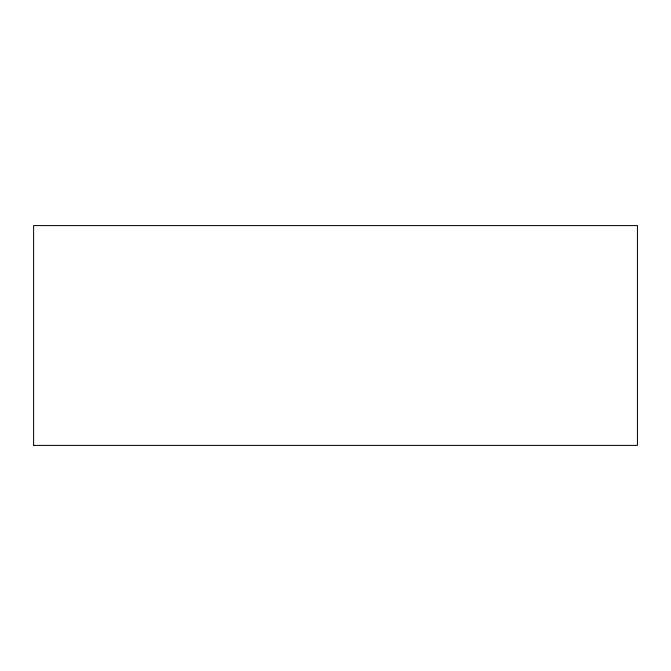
<?xml version="1.0" encoding="UTF-8"?>
<svg xmlns="http://www.w3.org/2000/svg" width="671" height="671" viewBox="0 0 671 671"><rect width="100%" height="100%" fill="white"/><g stroke="black" fill="none" stroke-linecap="round" stroke-linejoin="round"><path stroke-width="1.01" d="M33.55 445.401L637.45 445.401L637.45 225.599L33.609 225.599L33.609 445.401"/></g></svg>
